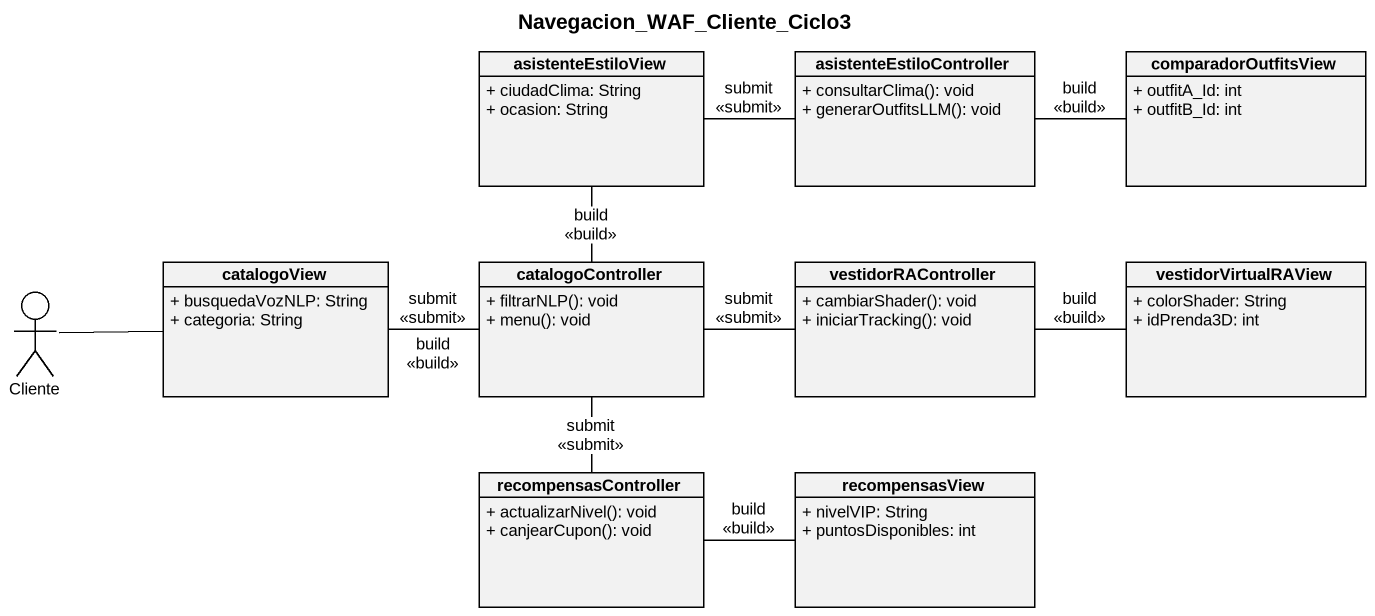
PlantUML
@startuml
title Navegacion_WAF_Cliente_Ciclo3
allowmixing
hide circle
hide empty members
skinparam classAttributeIconSize 0
class asistenteEstiloView {
  + ciudadClima: String
  + ocasion: String
}
class asistenteEstiloController {
  + consultarClima(): void
  + generarOutfitsLLM(): void
}
class comparadorOutfitsView {
  + outfitA_Id: int
  + outfitB_Id: int
}
actor Cliente
class catalogoView {
  + busquedaVozNLP: String
  + categoria: String
}
class catalogoController {
  + filtrarNLP(): void
  + menu(): void
}
class vestidorRAController {
  + cambiarShader(): void
  + iniciarTracking(): void
}
class vestidorVirtualRAView {
  + colorShader: String
  + idPrenda3D: int
}
class recompensasController {
  + actualizarNivel(): void
  + canjearCupon(): void
}
class recompensasView {
  + nivelVIP: String
  + puntosDisponibles: int
}
asistenteEstiloView -right- asistenteEstiloController : submit\n<<submit>>
asistenteEstiloController -right- comparadorOutfitsView : build\n<<build>>
Cliente -right- catalogoView
catalogoView -right- catalogoController : submit\n<<submit>>
catalogoController -up- asistenteEstiloView : build\n<<build>>
catalogoController -left- catalogoView : build\n<<build>>
catalogoController -right- vestidorRAController : submit\n<<submit>>
catalogoController -- recompensasController : submit\n<<submit>>
vestidorRAController -right- vestidorVirtualRAView : build\n<<build>>
recompensasController -right- recompensasView : build\n<<build>>
@enduml
